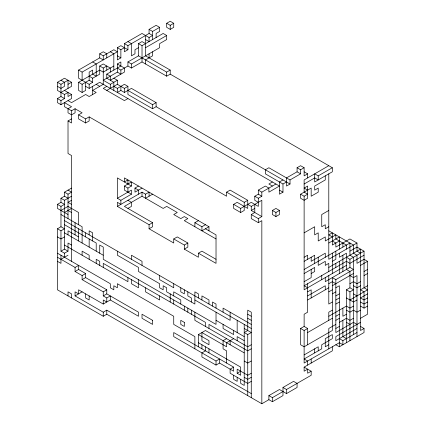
<?xml version="1.0" encoding="UTF-8"?>
<svg xmlns="http://www.w3.org/2000/svg" width="425" height="425" viewBox="0 0 425 425"><rect width="100%" height="100%" fill="white"/><g stroke="black" fill="none" stroke-linecap="round" stroke-linejoin="round"><path stroke-width="0.64" d="M85.637 86.355L89.16 88.389L89.16 84.32L78.588 78.216L78.588 70.077L99.732 57.874L99.732 53.805L103.254 51.77L106.781 53.805L106.781 57.874M64.494 94.493L64.494 98.563L60.966 96.528L57.444 98.563L57.444 102.632L60.966 104.667L71.538 98.563L71.538 94.493L68.016 96.528L68.016 92.459L64.494 94.493L57.444 90.424L57.444 82.285L64.494 78.216L71.538 82.285L71.538 86.355L60.966 92.459M99.732 53.805L103.254 55.84L113.826 49.736L117.353 51.77L82.11 72.112L78.588 70.077M124.403 47.701L120.875 49.736L120.875 57.874L117.353 59.909L117.353 47.701L120.875 45.666L127.925 49.736L127.925 45.666L124.403 43.632L124.403 51.77L127.925 49.736M124.403 43.632L142.019 33.458L149.069 37.528L152.591 35.493L149.069 33.458L127.925 45.666M149.069 33.458L149.069 29.389L156.118 25.319L159.641 27.354L159.641 31.423L156.118 33.458L156.118 37.528M57.444 82.285L60.966 84.32L68.016 80.251L68.016 88.389M149.069 29.389L152.591 31.423L159.641 27.354M166.69 23.285L170.212 21.25L173.735 23.285L173.735 27.354L170.212 29.389L166.69 27.354L166.69 23.285L170.212 25.319L173.735 23.285M68.016 84.32L71.538 82.285M89.16 76.181L92.682 78.216L99.732 74.147L99.732 66.008L103.254 63.973L110.303 68.043L110.303 72.112M332.318 167.737L318.219 175.876L314.697 173.841L314.697 181.98L332.318 171.806L332.318 167.737L170.212 74.147L170.212 70.077L166.69 72.112L138.497 55.84L138.497 43.632L142.019 41.597L145.547 43.632M85.637 82.285L85.637 90.424L82.11 92.459L78.588 90.424L78.588 82.285L99.732 70.077L103.254 72.112L113.826 66.008M99.732 66.008L103.254 68.043L106.781 66.008L106.781 70.077M138.497 47.701L134.975 49.736L134.975 53.805L131.447 55.84L131.447 43.632L127.925 41.597M138.497 43.632L142.019 45.666L163.163 33.458L166.69 35.493L166.69 39.562L159.641 43.632L159.641 47.701L131.447 63.978L127.925 61.944L127.925 66.013L131.447 68.043L142.019 61.944L166.69 76.181L170.212 74.147M78.588 82.285L82.11 84.32L89.16 80.251L92.682 82.285L92.682 78.216M106.781 90.424L117.353 84.32L117.353 80.251L110.303 84.32L103.254 80.251L117.353 72.112L117.353 63.978L120.875 61.944L120.875 66.013L106.781 74.147L106.781 78.216L113.826 82.285L113.826 90.424M145.547 47.701L166.69 35.493M57.444 98.563L60.966 100.598L64.494 98.563M89.16 84.32L92.682 82.285M127.925 61.944L138.497 55.84M89.16 88.389L99.732 82.285L279.453 186.049L268.882 192.153L268.882 188.084L265.359 186.049L258.31 190.118L258.31 194.188L261.837 196.222L261.837 192.153L258.31 190.118M117.353 68.043L120.875 70.077L127.925 66.013M106.781 86.355L103.254 88.389L124.403 100.598L127.925 98.563M75.066 108.736L75.066 112.806L71.538 114.84L68.016 112.806L68.016 108.736L71.538 106.702L64.494 102.632L64.494 106.702L71.538 110.771L75.066 108.736L82.11 112.806L78.588 114.84L78.588 118.91L85.637 122.979L89.16 120.944L89.16 116.875L85.637 118.91L78.588 114.84M113.826 86.355L117.353 88.389L124.403 84.32L127.925 86.355L127.925 94.493L152.591 108.736L156.118 106.702L290.025 184.014L290.025 179.945L300.597 173.841L300.597 169.772L304.125 167.737L304.125 175.876L307.647 173.841L307.647 177.91M71.538 261.332L71.538 155.534L68.016 153.499L68.016 120.944L71.538 118.91M156.118 106.702L156.118 102.632L131.447 88.389L124.403 92.459L120.875 90.424L117.353 92.459L117.353 88.389M117.353 84.32L124.403 88.389L127.925 86.355M127.925 90.424L152.591 104.667L156.118 102.632M68.016 198.257L64.494 196.222L64.494 192.153L71.538 188.084M68.016 214.535L57.444 208.431L57.444 204.361L60.966 202.327L60.966 198.257L64.494 196.222M64.494 192.153L68.016 194.188L71.538 192.153L68.016 190.118M60.966 198.257L64.494 200.292L71.538 196.222M57.444 204.361L60.966 206.396L64.494 204.361L60.966 202.327M71.538 200.292L68.016 202.327L71.538 204.361M60.966 210.465L68.016 206.396L78.588 212.5L78.588 224.708M64.494 212.5L71.538 208.431M124.403 186.049L131.447 181.98L131.447 186.049L127.925 188.084L124.403 186.049L124.403 190.118L131.447 194.188L131.447 190.118L117.353 198.257L117.353 177.91L131.447 186.049M57.444 228.778L60.966 226.743L64.494 228.778L60.966 230.812L57.444 228.778L57.444 289.813L103.254 316.264L106.781 314.229L261.837 403.75L268.882 399.681L272.409 401.715L282.981 395.611L282.981 387.473L293.553 381.368L297.075 383.403L297.075 387.473L286.503 393.577L279.453 389.507L268.882 395.611L268.882 399.681M142.019 188.084L134.975 192.153L134.975 188.084L138.497 186.049M117.353 198.257L120.875 200.292L131.447 194.188M64.494 236.916L60.966 238.951L57.444 236.916M120.875 200.292L120.875 204.361L117.353 202.327L117.353 206.396L142.019 192.153L145.547 194.188L149.069 192.153L149.069 196.222M216.022 238.951L184.307 220.639L187.834 218.604L184.307 216.569L180.784 218.604L173.735 214.535L177.262 212.5L166.69 206.396L163.163 208.431L142.019 196.222L124.403 206.396L152.591 222.673L152.591 226.743L149.069 228.778L149.069 224.708L117.353 206.396M127.925 208.431L131.447 206.396L131.447 202.327L127.925 200.292M152.591 194.188L145.547 198.257L145.547 194.188M60.966 230.812L60.966 251.159L64.494 249.124L68.016 251.159L68.016 243.02L71.538 245.055M60.966 251.159L64.494 253.194L68.016 251.159M60.966 259.298L68.016 255.228M57.444 257.263L75.066 267.437L78.588 265.402L78.588 269.471L85.637 273.535L85.637 277.605L106.781 289.813L106.781 293.882L138.497 312.194L138.497 316.264L110.303 299.986L103.254 304.056L78.588 289.813L78.588 293.882L75.066 291.848L75.066 295.917L103.254 312.194L106.781 310.16L251.265 393.577M149.069 224.708L152.591 222.673M75.066 267.437L75.066 271.501L78.588 269.471M75.066 271.501L82.11 275.57L85.637 273.535M226.594 192.153L230.122 190.118L247.738 200.292L247.738 208.431L237.166 202.327L233.644 204.361L233.644 208.431L240.693 212.5L244.216 210.465L244.216 202.327L226.594 192.153L226.594 196.222L89.16 116.875M82.11 275.57L82.11 279.639L85.637 277.605M194.878 226.743L194.878 222.673L198.406 220.639M75.066 295.917L82.11 291.848M173.735 238.951L177.262 236.916L187.834 243.02L187.834 247.09L184.307 249.124L184.307 245.055L173.735 238.951L173.735 243.02L149.069 228.778M272.409 181.98L268.882 184.014L272.409 186.049M290.025 184.014L286.503 186.049L286.503 177.91L297.075 171.806L297.075 167.737L300.597 165.702L304.125 167.737M194.878 222.673L201.928 226.743L205.45 224.708M244.216 202.327L247.738 200.292M258.31 202.327L254.788 200.292L254.788 196.222L258.31 194.188M261.837 192.153L275.931 184.014M282.981 179.945L279.453 181.98L279.453 194.188L282.981 192.153L282.981 184.014L286.503 181.98M208.978 230.812L208.978 226.743L201.928 230.812L201.928 226.743M233.644 204.361L240.693 208.431L251.265 202.327L258.31 206.396L258.31 198.257L261.837 196.222M82.11 279.639L103.254 291.848L106.781 289.813M184.307 245.055L187.834 243.02M261.837 216.569L251.265 210.465L251.265 206.396L261.837 200.292L261.837 216.569L258.31 218.604L251.265 214.535L251.265 218.604L258.31 222.673L261.837 220.639L261.837 403.75M103.254 291.848L103.254 295.917L106.781 293.882M251.265 210.465L254.788 208.431M328.791 165.702L304.125 179.945L304.125 192.153L307.647 194.188L304.125 196.222L300.597 194.188L300.597 198.257L304.125 200.292L307.647 198.257L307.647 186.049L304.125 188.084L307.647 190.118M103.254 295.917L106.781 297.952L110.303 295.917L110.303 299.986M251.265 214.535L254.788 212.5L254.788 204.361M304.125 184.014L314.697 177.91L318.219 179.945L318.219 175.876M184.307 249.124L198.406 257.258L198.406 253.188L201.928 251.159L216.022 259.293M272.409 210.465L275.931 208.431L279.453 210.465L279.453 214.535L275.931 216.569L272.409 214.535L272.409 210.465L275.931 212.5L279.453 210.465M300.597 194.188L311.174 188.084L311.174 196.222L318.219 192.153L318.219 188.084L314.697 190.118L314.697 186.049L325.268 179.945L325.268 175.876M328.791 210.465L321.746 214.535L321.746 226.743L325.268 224.708L325.268 228.778L328.791 226.743M304.125 232.847L314.697 226.743L314.697 234.882L318.219 232.847L318.219 240.986L325.268 236.916L325.268 240.986L335.84 234.882L335.84 238.951L346.412 245.055L346.412 249.124M304.125 257.258L307.647 255.223L307.647 259.293M328.791 243.02L339.362 236.916L339.362 249.124M304.125 261.327L314.697 255.223L314.697 263.362M339.362 240.986L332.318 245.055L332.318 232.847L328.791 234.882L332.318 236.916M304.125 269.466L349.934 243.02L349.934 255.228L353.462 257.258L353.462 334.576M198.406 346.784L198.406 334.576L205.45 330.507L244.216 352.883M304.125 273.535L314.697 267.431L314.697 271.501L311.174 273.535M360.506 253.194L356.984 251.159L356.984 243.02L328.791 259.293L328.791 173.841M332.318 261.327L335.84 259.293L335.84 251.159M349.934 251.159L356.984 247.09L364.034 251.159L364.034 287.778L367.556 289.813L349.934 299.986M304.125 281.674L311.174 277.605L311.174 269.466M328.791 267.431L360.506 249.124L360.506 330.507L364.034 328.472L364.034 332.541L339.362 346.784L335.84 344.749M346.412 257.258L349.934 259.293L364.034 251.159M346.412 265.397L304.125 289.813L304.125 196.222M364.034 255.228L349.934 263.362L346.412 261.327L304.125 285.743L307.647 287.778M226.594 338.645L223.072 340.68L223.072 348.819L226.594 350.853L226.594 363.056M307.647 291.848L311.174 289.813L311.174 297.952M307.647 344.749L307.647 328.472L304.125 326.437L300.597 328.472L300.597 344.749L304.125 346.784L332.318 330.507L332.318 277.605L335.84 279.639L353.462 269.466L349.934 267.431L325.268 281.674L325.268 277.605M233.644 338.645L226.594 342.715L226.594 346.784L201.928 332.541L201.928 340.68L208.978 344.749L208.978 340.68L198.406 334.576M307.647 295.917L325.268 285.743L325.268 289.813M328.791 283.709L332.318 281.674L335.84 283.709M360.506 265.397L367.556 261.332L367.556 314.229L360.506 318.298M251.265 397.646L251.265 312.194L247.738 310.16L247.738 330.507L244.216 332.541L247.738 334.576L251.265 332.541L244.216 328.472M307.647 299.986L328.791 287.778M332.318 285.743L353.462 273.535M328.791 291.848L332.318 289.813M335.84 287.778L339.362 285.743L339.362 346.784M364.034 271.501L367.556 269.466M219.55 363.056L233.644 371.195L233.644 367.126L173.735 332.541L173.735 336.611L216.022 361.022L219.55 358.987L219.55 363.056L216.022 365.091L201.928 356.957L201.928 352.888L205.45 350.853L205.45 346.784M332.318 293.882L335.84 291.848M349.934 283.709L353.462 281.674L356.984 283.709L360.506 281.674M364.034 275.57L367.556 273.535M251.265 344.749L247.738 346.784L208.978 324.402L208.978 328.472M335.84 295.917L339.362 293.882M346.412 342.715L346.412 289.813L349.934 287.778L349.934 271.501L346.412 269.466L346.412 253.194L339.362 257.263L339.362 253.194M251.265 348.819L247.738 350.848L194.878 320.333L194.878 312.194M332.318 302.021L328.791 304.056L328.791 275.57M335.84 299.986L339.362 297.952M346.412 289.813L349.934 291.848L353.462 289.813L349.934 287.778M360.506 285.743L356.984 287.778L353.462 285.743M335.84 304.056L339.362 302.021M367.556 285.743L360.506 289.813L364.034 291.848L364.034 308.125L367.556 306.09M233.644 367.126L230.122 369.16L230.122 373.23L247.738 383.403L251.265 381.368M332.318 310.16L328.791 312.194L328.791 320.333M251.265 361.022L247.738 363.056L244.216 361.022M300.597 328.472L304.125 330.507L307.647 328.472M328.791 316.264L346.412 306.09L349.934 308.125L353.462 306.09M356.984 299.986L353.462 302.021L346.412 297.952M367.556 293.882L360.506 297.952L364.034 299.986L367.556 297.952M251.265 373.23L247.738 375.264L237.166 369.16L237.166 373.23L240.693 371.195M307.647 332.541L332.318 318.298M335.84 316.264L339.362 314.229M335.84 320.333L339.362 318.298M346.412 314.229L342.89 316.264L342.89 308.125M367.556 302.021L364.034 304.056L360.506 302.021M335.84 324.402L328.791 328.472L328.791 348.819M339.362 322.368L346.412 318.298L349.934 320.333L353.462 318.298M360.506 310.16L356.984 312.194L353.462 310.16L349.934 312.194L346.412 310.16M251.265 377.299L247.738 379.334L244.216 377.299M335.84 328.472L339.362 326.437M304.125 354.923L318.219 346.784L318.219 350.853M360.506 322.368L335.84 336.611L335.84 340.68L356.984 328.472M328.791 344.749L325.268 346.784L325.268 338.645L332.318 334.576L332.318 338.645L321.746 344.749L321.746 348.819L304.125 358.992L307.647 361.022L307.647 365.091M339.362 338.645L342.89 340.68L356.984 332.541M282.981 387.473L286.503 389.507L311.174 375.264L311.174 371.195L307.647 373.23L307.647 369.16L304.125 371.195L304.125 367.126L332.318 350.853L332.318 346.784M268.882 395.611L272.409 397.646L282.981 391.542M145.547 39.562L149.069 41.597L149.069 37.528M170.212 70.077L145.547 55.84L145.547 35.493M117.353 47.701L120.875 49.736M110.303 51.77L113.826 53.805L113.826 70.077M117.353 55.84L120.875 57.874M117.353 63.978L124.403 68.043L124.403 72.112L110.303 80.251L110.303 76.181L106.781 74.147M297.075 167.737L300.597 169.772M304.125 171.806L307.647 173.841M99.732 57.874L103.254 59.909L103.254 55.84M297.075 171.806L300.597 173.841M117.353 72.112L120.875 74.147L120.875 70.077M92.682 61.944L96.209 63.973L96.209 76.181L92.682 74.147L92.682 70.077L89.16 72.112L89.16 80.251M113.826 78.216L117.353 80.251M290.025 179.945L268.882 167.737L265.359 169.772L265.359 173.841L282.981 184.014M96.209 84.32L99.732 86.355M279.453 190.118L282.981 192.153M356.984 243.02L349.934 238.951L335.84 247.09L335.84 243.02L332.318 240.986M328.791 230.812L353.462 245.055L353.462 253.194L356.984 255.228L356.984 263.362L364.034 259.298L367.556 261.332M60.966 80.251L64.494 82.285L64.494 86.355L60.966 88.389L57.444 86.355M254.788 196.222L258.31 198.257M64.494 90.424L71.538 94.493M68.016 100.598L71.538 102.632L85.637 94.493L89.16 96.528L96.209 92.459L92.682 90.424L103.254 84.32L103.254 68.043M247.738 204.361L251.265 206.396M349.934 275.57L353.462 277.605L356.984 275.57L356.984 336.611M68.016 120.944L71.538 122.979L71.538 110.771M353.462 293.882L356.984 295.917M360.506 306.09L364.034 308.125M208.978 226.743L124.403 177.91L124.403 181.98L127.925 179.945L127.925 184.014M134.975 188.084L138.497 190.118L138.497 194.188M205.45 228.778L216.022 234.882L216.022 263.362L198.406 253.188M356.984 324.402L353.462 322.368L335.84 332.541L335.84 279.639M360.506 326.437L364.034 328.472M346.412 322.368L349.934 324.402M346.412 338.645L342.89 336.611L342.89 320.333M68.016 210.465L71.538 212.5M247.738 314.229L251.265 316.264M247.738 318.298L251.265 320.333M60.966 214.535L82.11 226.743L82.11 243.02M251.265 324.402L223.072 308.125L223.072 312.194M64.494 220.639L251.265 328.472M64.494 224.708L96.209 243.02L96.209 251.159M194.878 299.986L230.122 320.333L230.122 312.194M78.588 236.916L68.016 230.812L68.016 234.882M304.125 367.126L311.174 371.195M64.494 232.847L103.254 255.228M216.022 320.333L244.216 336.611M244.216 340.68L237.166 336.611L237.166 340.68M64.494 245.055L127.925 281.674L127.925 277.605M57.444 253.194L110.303 283.709L110.303 287.778L113.826 289.813L113.826 285.743L117.353 287.778L117.353 283.709L173.735 316.264L173.735 324.402L194.878 336.611L194.878 348.819M57.444 261.332L60.966 263.367L60.966 255.228M198.406 342.715L240.693 367.126L240.693 375.264L237.166 373.23M349.934 259.293L349.934 267.431M349.934 291.848L349.934 340.68M342.89 243.02L342.89 247.09M342.89 255.228L342.89 271.501M342.89 340.68L342.89 344.749L339.362 342.715L304.125 363.056L304.125 330.507M339.362 261.327L339.362 273.535M335.84 263.362L335.84 267.431M332.318 253.194L332.318 273.535M328.791 271.501L328.791 263.362L325.268 265.397L325.268 261.327L318.219 265.397L318.219 257.258M325.268 257.258L325.268 253.194L311.174 261.327L311.174 257.258M321.746 275.57L321.746 279.639M314.697 348.819L314.697 352.888M311.174 358.992L311.174 363.056M307.647 283.709L307.647 312.194L304.125 314.229L304.125 326.437M286.503 389.507L286.503 393.577M275.931 212.5L275.931 216.569M272.409 397.646L272.409 401.715M258.31 218.604L258.31 222.673M247.738 334.576L247.738 395.611M244.216 324.402L244.216 385.438L240.693 383.403L240.693 379.334M240.693 208.431L240.693 212.5M237.166 320.333L237.166 332.541M237.166 377.299L237.166 381.368L233.644 379.334L233.644 375.264M233.644 330.507L233.644 334.576L223.072 328.472L223.072 324.402M230.122 340.68L230.122 344.749M216.022 308.125L216.022 304.056L212.5 302.021L212.5 306.09M216.022 312.194L216.022 324.402L103.254 259.298L103.254 247.09L99.732 245.055L99.732 253.194M216.022 361.022L216.022 365.091M208.978 304.056L208.978 299.986L201.928 295.917L201.928 299.986M208.978 348.819L208.978 352.888M205.45 326.437L205.45 322.368L103.254 263.367L103.254 267.437M201.928 344.749L201.928 348.819M198.406 297.952L198.406 293.882L194.878 291.848L194.878 304.056L173.735 291.848L173.735 295.917M191.356 302.021L191.356 297.952L187.834 295.917L187.834 291.848M191.356 310.16L191.356 314.229M187.834 308.125L187.834 312.194M184.307 289.813L184.307 293.882L180.784 291.848L180.784 287.778M184.307 306.09L184.307 310.16M180.784 304.056L180.784 299.986L166.69 291.848L166.69 287.778L163.163 285.743L163.163 289.813L159.641 287.778L159.641 283.709L138.497 271.501L138.497 267.431L117.353 255.228L117.353 251.159M173.735 283.709L173.735 287.778L159.641 279.639L159.641 275.57M173.735 299.986L173.735 304.056M170.212 25.319L170.212 29.389M170.212 293.882L170.212 302.021M166.69 72.112L166.69 76.181M159.641 295.917L159.641 299.986L145.547 291.848L145.547 287.778M152.591 31.423L152.591 39.562M152.591 51.77L152.591 55.84L145.547 59.909L145.547 63.978M152.591 104.667L152.591 108.736M149.069 53.805L149.069 57.874M142.019 45.666L142.019 61.944M142.019 192.153L142.019 196.222M142.019 265.397L142.019 261.327L131.447 255.228L131.447 259.298M138.497 279.639L138.497 287.778L131.447 283.709L131.447 279.639M131.447 63.978L131.447 68.043M127.925 188.084L127.925 192.153M124.403 88.389L124.403 92.459M120.875 86.355L120.875 90.424M110.303 84.32L110.303 88.389M106.781 297.952L106.781 302.021L103.254 299.986L103.254 304.056M106.781 310.16L106.781 314.229M103.254 312.194L103.254 316.264M99.732 265.402L99.732 261.332L96.209 259.298L96.209 263.367M92.682 86.355L92.682 94.493M92.682 240.986L92.682 232.847L89.16 230.812L89.16 234.882M89.16 238.951L89.16 247.09M89.16 259.298L89.16 255.228L82.11 251.159L82.11 255.228M89.16 295.917L89.16 299.986L85.637 297.952L85.637 293.882M85.637 118.91L85.637 122.979M85.637 232.847L85.637 236.916M82.11 72.112L82.11 80.251M82.11 84.32L82.11 92.459M78.588 228.778L78.588 240.986M75.066 222.673L75.066 234.882M71.538 297.952L71.538 293.882L68.016 291.848L68.016 295.917M68.016 194.188L68.016 218.604M64.494 200.292L64.494 249.124M64.494 253.194L64.494 257.263M60.966 84.32L60.966 96.528M60.966 100.598L60.966 104.667M60.966 206.396L60.966 226.743M184.307 322.368L180.784 320.333L180.784 324.402L184.307 326.437L184.307 322.368M152.591 320.333L142.019 314.229L142.019 318.298L152.591 324.402L152.591 320.333"/></g></svg>
